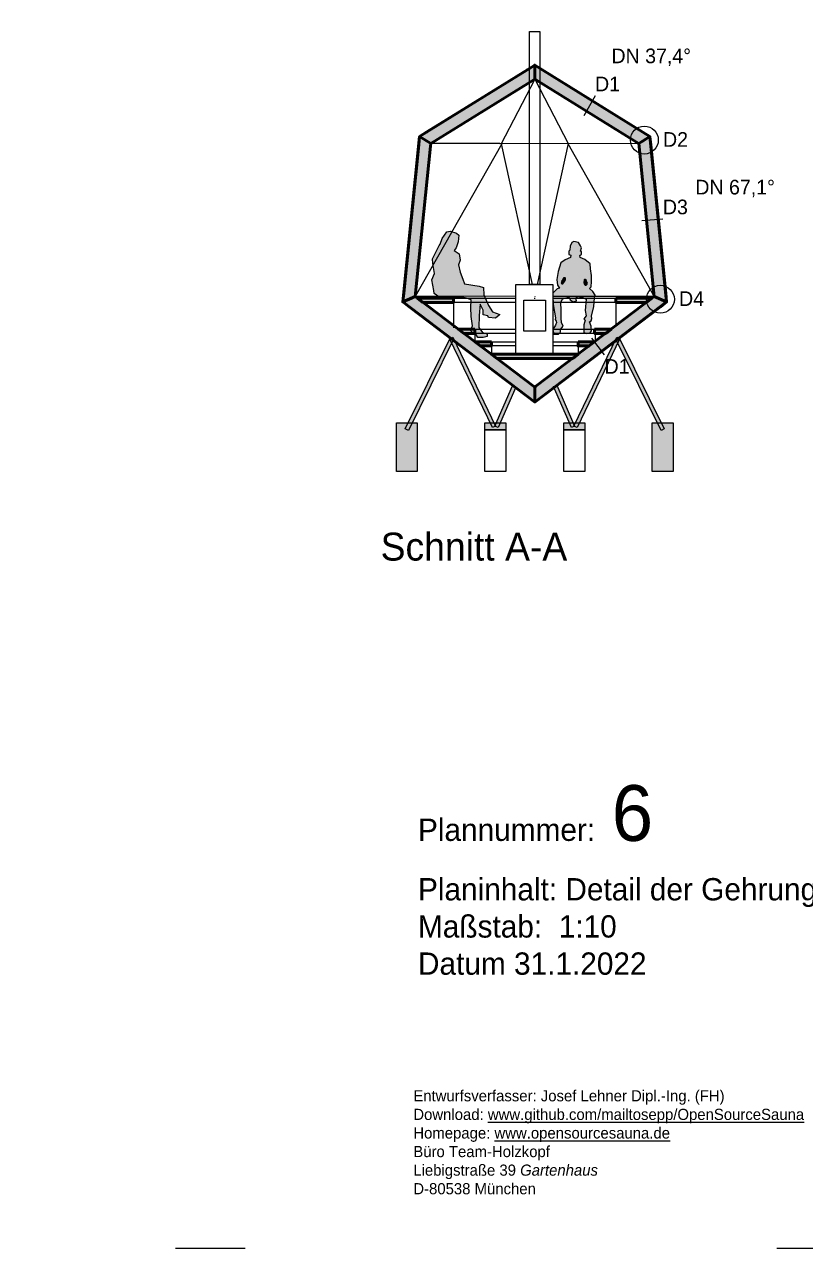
# Model space of a CAD drawing. Header units: metres. Extents: x -10.1 to 11.3, y -12.1 to -0.2.
# Drawn here: x 1.009 to 2.128, y -5.194 to -3.441 of the extents above; entities that cross this region are included whole.
import ezdxf

# ---------------------------------------------------------------- set-up
doc = ezdxf.new("R2010")
doc.units = ezdxf.units.M
doc.header["$LTSCALE"] = 0.254
doc.linetypes.add('ACAD_ISO07W100', pattern=[3, 0, -3])
doc.linetypes.add('Dash Style-5', pattern=[0.041656, 0.013885, -0.027771])
for name, color, linetype, lineweight, true_color in [('Dimension', 7, 'Continuous', 5, 0x000000), ('Fläche ... Fläche-Beton', 7, 'Continuous', 5, 0xd5d8d8), ('Fläche ... Fläche-Stahl', 7, 'Continuous', 5, 0xc9c5bf), ('Linie ... Line-Plankopf', 7, 'ACAD_ISO07W100', 5, 0x000000), ('Linie ... Linie-Ansicht', 7, 'Continuous', 5, 0x000000), ('Linie ... Linie-Detail', 1, 'Continuous', 25, 0xff0000), ('Linie ... Linie-Holz', 7, 'Continuous', 50, 0x000000), ('Linie ... Linie-Verdeckt', 7, 'Dash Style-5', 5, 0x000000), ('Schnitt ... Schnitt-Holz', 7, 'Continuous', 0, 0xf8bd00), ('Text', 7, 'Continuous', 25, 0x000000)]:
    doc.layers.add(name, color=color, linetype=linetype, lineweight=lineweight, true_color=true_color)
doc.layers.add('Fläche ... Fläche-Weiss', color=7, linetype='Continuous', lineweight=25)
doc.styles.add('textstyle14', font='')
doc.styles.add('textstyle16', font='')
doc.styles.add('textstyle45', font='')
doc.styles.add('textstyle46', font='')
doc.styles.add('textstyle49', font='')
doc.styles.add('textstyle50', font='')
doc.styles.add('textstyle51', font='')
doc.styles.add('textstyle52', font='')
doc.styles.add('textstyle53', font='')
doc.styles.add('textstyle58', font='')
doc.styles.get('textstyle14').set_extended_font_data('Futura Lt BT')
doc.styles.get('textstyle16').set_extended_font_data('Futura Lt BT')
doc.styles.get('textstyle45').set_extended_font_data('Futura Light BT')
doc.styles.get('textstyle46').set_extended_font_data('Futura Light BT')
doc.styles.get('textstyle49').set_extended_font_data('Futura Light BT')
doc.styles.get('textstyle50').set_extended_font_data('Futura Light BT')
doc.styles.get('textstyle51').set_extended_font_data('Futura Light BT')
doc.styles.get('textstyle52').set_extended_font_data('Futura Light BT')
doc.styles.get('textstyle53').set_extended_font_data('Futura Light BT')
doc.styles.get('textstyle58').set_extended_font_data('Futura Lt BT')

# ---------------------------------------------------------------- blocks, each defined once
blk = doc.blocks.new('Plankopf A4 hoch')
at = {"layer": 'Linie ... Linie-Verdeckt', "char_height": 0.3, "attachment_point": 1}
for s, insert, style in [('\\H0.2;Plannummer:\\~ \\H0.499999;6\\H0.2;\\PPlaninhalt: Detail der Gehrungsstöße, Verbindungsdetail\\PMaßstab: \\~1:10\\PDatum\\~31.1.2022', (0.063, -14.102), 'textstyle16'), ('\\H0.1;Entwurfsverfasser: Josef Lehner Dipl.-Ing. (FH)\\PDownload: \\c14313472;\\Lwww.github.com/mailtosepp/OpenSourceSauna\\P\\c0;\\lHomepage: \\c14313472;\\Lwww.opensourcesauna.de\\P\\c0;\\lBüro Team-Holzkopf\\PLiebigstraße 39 \\fFutura Lt BT|b0|i1|c0|p0;Gartenhaus\\P\\fFutura Lt BT|b0|i0|c0|p0;D-80538 München ', (0.021, -16.838), 'textstyle14')]:
    blk.add_mtext(s, dxfattribs=dict(at, insert=insert, style=style))

msp = doc.modelspace()

# ---------------------------------------------------------------- hatches: boundary and pattern name
at = {"layer": 'Fläche ... Fläche-Beton', "linetype": 'Continuous', "lineweight": 0, "transparency": 33554687}
for points in [[(1.5419, -4.0109), (1.5719, -4.0109), (1.5719, -4.0809), (1.5419, -4.0809)], [(1.6687, -4.0109), (1.6987, -4.0109), (1.6987, -4.0209), (1.6687, -4.0209)], [(1.8118, -4.0209), (1.7818, -4.0209), (1.7818, -4.0109), (1.8118, -4.0109)], [(1.9386, -4.0809), (1.9086, -4.0809), (1.9086, -4.0109), (1.9386, -4.0109)]]:
    msp.add_hatch(color=256, dxfattribs=at).paths.add_polyline_path(points, flags=0)
at = {"layer": 'Fläche ... Fläche-Stahl', "linetype": 'Continuous', "transparency": 33554687}
for points in [[(1.5591, -4.022), (1.5546, -4.0197), (1.619, -3.89), (1.6235, -3.8922)], [(1.684, -4.0157), (1.6795, -4.0179), (1.6181, -3.8905), (1.6226, -3.8883)], [(1.8578, -3.8884), (1.8623, -3.8905), (1.801, -4.0179), (1.7965, -4.0157)], [(1.857, -3.8924), (1.8615, -3.8901), (1.9259, -4.0197), (1.9214, -4.022)], [(1.6878, -4.0177), (1.6832, -4.0157), (1.7084, -3.9579), (1.713, -3.9599)], [(1.7672, -3.9592), (1.7718, -3.9572), (1.7973, -4.0157), (1.7927, -4.0177)]]:
    msp.add_hatch(color=256, dxfattribs=at).paths.add_polyline_path(points, flags=0)
at = {"layer": 'Fläche ... Fläche-Weiss', "transparency": 33554687}
msp.add_hatch(color=256, dxfattribs=at).paths.add_polyline_path([(1.6894, -3.8568), (1.6839, -3.8612), (1.6739, -3.8602), (1.6728, -3.8579), (1.6665, -3.8566), (1.6664, -3.8495), (1.662, -3.8409), (1.6607, -3.8575), (1.6602, -3.8747), (1.6653, -3.8819), (1.6721, -3.8838), (1.6719, -3.8874), (1.6665, -3.8888), (1.6588, -3.8887), (1.6554, -3.8829), (1.6515, -3.8821), (1.6481, -3.8789), (1.651, -3.8723), (1.6492, -3.8587), (1.6488, -3.8458), (1.649, -3.8347), (1.6424, -3.8323), (1.6365, -3.8311), (1.6186, -3.8314), (1.6046, -3.8321), (1.5962, -3.8258), (1.5956, -3.8216), (1.5926, -3.8062), (1.5965, -3.7973), (1.5943, -3.783), (1.5937, -3.7763), (1.5992, -3.7646), (1.6032, -3.7573), (1.6047, -3.7551), (1.6074, -3.7469), (1.6144, -3.7377), (1.6192, -3.7366), (1.6283, -3.7395), (1.6314, -3.7422), (1.6304, -3.7517), (1.6276, -3.7603), (1.6248, -3.7643), (1.632, -3.7689), (1.6331, -3.7783), (1.6307, -3.7849), (1.6332, -3.7951), (1.6373, -3.8052), (1.6394, -3.8122), (1.6607, -3.8151), (1.6669, -3.8174), (1.6673, -3.8277), (1.6739, -3.8429), (1.6796, -3.8522), (1.6901, -3.8559)], flags=0)
h = msp.add_hatch(color=256, dxfattribs=at)
h.paths.add_polyline_path([(1.7816, -3.8087), (1.7796, -3.8113), (1.7804, -3.8075), (1.7826, -3.8043), (1.783, -3.8039), (1.783, -3.8059)], flags=0)
h.paths.add_polyline_path([(1.8132, -3.8085), (1.8144, -3.8117), (1.813, -3.8131), (1.812, -3.8101), (1.8124, -3.8065)], flags=0)
h.paths.add_polyline_path([(1.7713, -3.8675), (1.7698, -3.871), (1.7663, -3.8775), (1.7678, -3.884), (1.7738, -3.884), (1.7773, -3.881), (1.7773, -3.8775), (1.7808, -3.8725), (1.7788, -3.8675), (1.7783, -3.861), (1.7783, -3.8495), (1.7778, -3.8385), (1.7798, -3.8335), (1.7873, -3.8315), (1.7898, -3.831), (1.7908, -3.835), (1.7953, -3.838), (1.8003, -3.8365), (1.7993, -3.832), (1.8018, -3.83), (1.8093, -3.8315), (1.8138, -3.834), (1.8123, -3.85), (1.8138, -3.858), (1.8108, -3.862), (1.8123, -3.864), (1.8108, -3.8705), (1.8108, -3.8815), (1.8143, -3.883), (1.8198, -3.882), (1.8218, -3.8795), (1.8213, -3.8725), (1.8188, -3.8665), (1.8213, -3.865), (1.8223, -3.8615), (1.8218, -3.8585), (1.8248, -3.8445), (1.8258, -3.832), (1.8268, -3.828), (1.8233, -3.823), (1.8188, -3.8185), (1.8213, -3.8165), (1.8218, -3.8085), (1.8218, -3.8), (1.8203, -3.7905), (1.8198, -3.7835), (1.8118, -3.777), (1.8053, -3.7745), (1.8048, -3.7715), (1.8073, -3.7695), (1.8073, -3.7655), (1.8058, -3.765), (1.8073, -3.7605), (1.8058, -3.7575), (1.8028, -3.753), (1.7963, -3.7515), (1.7933, -3.753), (1.7908, -3.758), (1.7903, -3.764), (1.7893, -3.765), (1.7893, -3.77), (1.7918, -3.771), (1.7913, -3.7745), (1.7838, -3.7775), (1.7778, -3.782), (1.7738, -3.7945), (1.7718, -3.806), (1.7728, -3.814), (1.7758, -3.818), (1.7723, -3.819), (1.7663, -3.8255), (1.7663, -3.8295), (1.7668, -3.8415), (1.7698, -3.8605), (1.7693, -3.863), (1.7708, -3.8655)], flags=0)
at = {"layer": 'Schnitt ... Schnitt-Holz', "linetype": 'Continuous', "lineweight": 0, "transparency": 33554687}
for points in [[(1.5751, -3.6011), (1.5911, -3.6111), (1.7402, -3.5187), (1.7402, -3.4987), (1.7288, -3.5058), (1.7288, -3.5058), (1.5857, -3.5945), (1.5857, -3.5945)], [(1.8953, -3.5948), (1.7517, -3.5058), (1.7517, -3.5058), (1.7402, -3.4987), (1.7402, -3.5187), (1.7427, -3.5202), (1.7427, -3.5202), (1.8863, -3.6093), (1.8893, -3.6111), (1.9054, -3.6011)], [(1.569, -3.8302), (1.5908, -3.6146), (1.5911, -3.6111), (1.5751, -3.6011), (1.5739, -3.6129), (1.5524, -3.8254), (1.5511, -3.838)], [(1.8893, -3.6111), (1.9115, -3.8302), (1.9293, -3.838), (1.9281, -3.8254), (1.9281, -3.8254), (1.9066, -3.6129), (1.9066, -3.6129), (1.9054, -3.6011)], [(1.7402, -3.9601), (1.572, -3.8325), (1.569, -3.8302), (1.5511, -3.838), (1.56, -3.8448), (1.56, -3.8447), (1.56, -3.8448), (1.7282, -3.9723), (1.7282, -3.9723), (1.7282, -3.9723), (1.7402, -3.9814)], [(1.6238, -3.8325), (1.6238, -3.8385), (1.5799, -3.8385), (1.572, -3.8325)], [(1.7523, -3.9723), (1.9205, -3.8448), (1.9293, -3.838), (1.9115, -3.8302), (1.9102, -3.8312), (1.742, -3.9588), (1.7402, -3.9601), (1.7403, -3.9814)], [(1.8567, -3.8325), (1.8567, -3.8385), (1.9005, -3.8385), (1.9084, -3.8325)], [(1.6543, -3.8769), (1.6543, -3.8829), (1.6384, -3.8829), (1.6305, -3.8769)], [(1.8261, -3.8769), (1.8261, -3.8829), (1.8421, -3.8829), (1.85, -3.8769)], [(1.6781, -3.8949), (1.6781, -3.9009), (1.6621, -3.9009), (1.6543, -3.8949)], [(1.8024, -3.8949), (1.8024, -3.9009), (1.8184, -3.9009), (1.8261, -3.895)], [(1.8025, -3.9129), (1.7946, -3.9189), (1.6859, -3.9189), (1.678, -3.9129)]]:
    msp.add_hatch(color=256, dxfattribs=at).paths.add_polyline_path(points, flags=0)

# ---------------------------------------------------------------- linework, layer by layer
at = {"layer": 'Fläche ... Fläche-Beton', "linetype": 'Continuous', "lineweight": 5}
for points in [[(1.5419, -4.0109), (1.5719, -4.0109), (1.5719, -4.0809), (1.5419, -4.0809)], [(1.6687, -4.0109), (1.6987, -4.0109), (1.6987, -4.0209), (1.6687, -4.0209)], [(1.8118, -4.0209), (1.7818, -4.0209), (1.7818, -4.0109), (1.8118, -4.0109)], [(1.9386, -4.0809), (1.9086, -4.0809), (1.9086, -4.0109), (1.9386, -4.0109)]]:
    msp.add_lwpolyline(points, close=True, dxfattribs=at)
at = {"layer": 'Fläche ... Fläche-Stahl', "linetype": 'Continuous'}
for points in [[(1.5591, -4.022), (1.5546, -4.0197), (1.619, -3.89), (1.6235, -3.8922)], [(1.684, -4.0157), (1.6795, -4.0179), (1.6181, -3.8905), (1.6226, -3.8883)], [(1.8578, -3.8884), (1.8623, -3.8905), (1.801, -4.0179), (1.7965, -4.0157)], [(1.857, -3.8924), (1.8615, -3.8901), (1.9259, -4.0197), (1.9214, -4.022)], [(1.6878, -4.0177), (1.6832, -4.0157), (1.7084, -3.9579), (1.713, -3.9599)], [(1.7672, -3.9592), (1.7718, -3.9572), (1.7973, -4.0157), (1.7927, -4.0177)]]:
    msp.add_lwpolyline(points, close=True, dxfattribs=at)
at = {"layer": 'Linie ... Line-Plankopf', "flags": 128}
msp.add_lwpolyline([(-1.4248, -2.2237), (2.7752, -2.2237), (2.7752, -5.1937), (-1.4248, -5.1937)], close=True, dxfattribs=at)
at = {"layer": 'Linie ... Linie-Ansicht', "linetype": 'Continuous', "lineweight": 5}
for p, q in [((1.7402, -3.5187), (1.6917, -3.6122)), ((1.7402, -3.5187), (1.7883, -3.6112)), ((1.6929, -3.6113), (1.569, -3.8302)), ((1.6901, -3.611), (1.5911, -3.6111)), ((1.8893, -3.6111), (1.6901, -3.6113)), ((1.6922, -3.6113), (1.7366, -3.8129)), ((1.7883, -3.6112), (1.7439, -3.8129)), ((1.7875, -3.6112), (1.9114, -3.8301)), ((1.7133, -3.8299), (1.5691, -3.8298)), ((1.6238, -3.8385), (1.6238, -3.8749)), ((1.7389, -3.8355), (1.7389, -3.8356)), ((1.7403, -3.8295), (1.7402, -3.83)), ((1.7404, -3.83), (1.7402, -3.83)), ((1.7403, -3.8295), (1.7404, -3.83)), ((1.7416, -3.8355), (1.7416, -3.8357)), ((1.9115, -3.8302), (1.7663, -3.83)), ((1.8567, -3.8385), (1.8567, -3.8717)), ((1.6543, -3.8829), (1.6543, -3.8949)), ((1.8267, -3.8829), (1.8267, -3.8949)), ((1.6781, -3.9009), (1.6781, -3.9129)), ((1.8024, -3.9009), (1.8024, -3.9113))]:
    msp.add_line(p, q, dxfattribs=at)
for points in [[(1.7327, -3.4507), (1.7477, -3.4507), (1.7477, -3.8129), (1.7327, -3.8129)], [(1.6894, -3.8568), (1.6839, -3.8612), (1.6739, -3.8602), (1.6728, -3.8579), (1.6665, -3.8566), (1.6664, -3.8495), (1.662, -3.8409), (1.6607, -3.8575), (1.6602, -3.8747), (1.6653, -3.8819), (1.6721, -3.8838), (1.6719, -3.8874), (1.6665, -3.8888), (1.6588, -3.8887), (1.6554, -3.8829), (1.6515, -3.8821), (1.6481, -3.8789), (1.651, -3.8723), (1.6492, -3.8587), (1.6488, -3.8458), (1.649, -3.8347), (1.6424, -3.8323), (1.6365, -3.8311), (1.6186, -3.8314), (1.6046, -3.8321), (1.5962, -3.8258), (1.5956, -3.8216), (1.5926, -3.8062), (1.5965, -3.7973), (1.5943, -3.783), (1.5937, -3.7763), (1.5992, -3.7646), (1.6032, -3.7573), (1.6047, -3.7551), (1.6074, -3.7469), (1.6144, -3.7377), (1.6192, -3.7366), (1.6283, -3.7395), (1.6314, -3.7422), (1.6304, -3.7517), (1.6276, -3.7603), (1.6248, -3.7643), (1.632, -3.7689), (1.6331, -3.7783), (1.6307, -3.7849), (1.6332, -3.7951), (1.6373, -3.8052), (1.6394, -3.8122), (1.6607, -3.8151), (1.6669, -3.8174), (1.6673, -3.8277), (1.6739, -3.8429), (1.6796, -3.8522), (1.6901, -3.8559)], [(1.7713, -3.8675), (1.7698, -3.871), (1.7663, -3.8775), (1.7678, -3.884), (1.7738, -3.884), (1.7773, -3.881), (1.7773, -3.8775), (1.7808, -3.8725), (1.7788, -3.8675), (1.7783, -3.861), (1.7783, -3.8495), (1.7778, -3.8385), (1.7798, -3.8335), (1.7873, -3.8315), (1.7898, -3.831), (1.7908, -3.835), (1.7953, -3.838), (1.8003, -3.8365), (1.7993, -3.832), (1.8018, -3.83), (1.8093, -3.8315), (1.8138, -3.834), (1.8123, -3.85), (1.8138, -3.858), (1.8108, -3.862), (1.8123, -3.864), (1.8108, -3.8705), (1.8108, -3.8815), (1.8143, -3.883), (1.8198, -3.882), (1.8218, -3.8795), (1.8213, -3.8725), (1.8188, -3.8665), (1.8213, -3.865), (1.8223, -3.8615), (1.8218, -3.8585), (1.8248, -3.8445), (1.8258, -3.832), (1.8268, -3.828), (1.8233, -3.823), (1.8188, -3.8185), (1.8213, -3.8165), (1.8218, -3.8085), (1.8218, -3.8), (1.8203, -3.7905), (1.8198, -3.7835), (1.8118, -3.777), (1.8053, -3.7745), (1.8048, -3.7715), (1.8073, -3.7695), (1.8073, -3.7655), (1.8058, -3.765), (1.8073, -3.7605), (1.8058, -3.7575), (1.8028, -3.753), (1.7963, -3.7515), (1.7933, -3.753), (1.7908, -3.758), (1.7903, -3.764), (1.7893, -3.765), (1.7893, -3.77), (1.7918, -3.771), (1.7913, -3.7745), (1.7838, -3.7775), (1.7778, -3.782), (1.7738, -3.7945), (1.7718, -3.806), (1.7728, -3.814), (1.7758, -3.818), (1.7723, -3.819), (1.7663, -3.8255), (1.7663, -3.8295), (1.7668, -3.8415), (1.7698, -3.8605), (1.7693, -3.863), (1.7708, -3.8655)], [(1.7133, -3.8129), (1.7663, -3.8129), (1.7663, -3.9129), (1.7133, -3.9129)], [(1.7246, -3.8355), (1.7558, -3.8355), (1.7558, -3.8799), (1.7246, -3.8799)]]:
    msp.add_lwpolyline(points, close=True, dxfattribs=at)
at = {"layer": 'Linie ... Linie-Ansicht', "linetype": 'Continuous', "lineweight": 5, "flags": 128}
for points in [[(1.7133, -3.8385), (1.6238, -3.8385), (1.6238, -3.8325), (1.7133, -3.8325)], [(1.7396, -3.8325), (1.7409, -3.8325)], [(1.7663, -3.8325), (1.8567, -3.8325), (1.8567, -3.8385), (1.7663, -3.8385)], [(1.7133, -3.8829), (1.6543, -3.8829), (1.6543, -3.8769), (1.7133, -3.8769)], [(1.7663, -3.8769), (1.8267, -3.8769), (1.8267, -3.8829), (1.7663, -3.8829)], [(1.7133, -3.9009), (1.6781, -3.9009), (1.6781, -3.8949), (1.7133, -3.8949)], [(1.7663, -3.8949), (1.8024, -3.8949), (1.8024, -3.9009), (1.7663, -3.9009)]]:
    msp.add_lwpolyline(points, dxfattribs=at)
at = {"layer": 'Linie ... Linie-Detail', "color": 1, "linetype": 'Continuous', "lineweight": 25, "true_color": 0xff0000}
for p, q in [((1.8267, -3.5429), (1.8108, -3.5714)), ((1.8939, -3.7211), (1.9239, -3.7191)), ((1.8403, -3.9137), (1.8222, -3.8898))]:
    msp.add_line(p, q, dxfattribs=at)
for centre in [(1.8974, -3.6061), (1.9204, -3.8341)]:
    msp.add_circle(centre, 0.02, dxfattribs=at)
at = {"layer": 'Linie ... Linie-Holz'}
for p, q in [((1.7402, -3.4987), (1.5751, -3.6011)), ((1.7402, -3.4987), (1.9054, -3.6011)), ((1.5751, -3.6011), (1.5511, -3.838)), ((1.8941, -3.6082), (1.9054, -3.6011)), ((1.9054, -3.6011), (1.9293, -3.838)), ((1.5637, -3.8325), (1.5511, -3.838)), ((1.5511, -3.838), (1.7402, -3.9814)), ((1.9293, -3.838), (1.7402, -3.9814))]:
    msp.add_line(p, q, dxfattribs=at)
for points in [[(1.5751, -3.6011), (1.5911, -3.6111), (1.7402, -3.5187), (1.7402, -3.4987), (1.7288, -3.5058), (1.7288, -3.5058), (1.5857, -3.5945), (1.5857, -3.5945)], [(1.8953, -3.5948), (1.7517, -3.5058), (1.7517, -3.5058), (1.7402, -3.4987), (1.7402, -3.5187), (1.7427, -3.5202), (1.7427, -3.5202), (1.8863, -3.6093), (1.8893, -3.6111), (1.9054, -3.6011)], [(1.8893, -3.6111), (1.9115, -3.8302), (1.9293, -3.838), (1.9281, -3.8254), (1.9281, -3.8254), (1.9066, -3.6129), (1.9066, -3.6129), (1.9054, -3.6011)], [(1.7816, -3.8087), (1.7796, -3.8113), (1.7804, -3.8075), (1.7826, -3.8043), (1.783, -3.8039), (1.783, -3.8059)], [(1.8132, -3.8085), (1.8144, -3.8117), (1.813, -3.8131), (1.812, -3.8101), (1.8124, -3.8065)], [(1.7402, -3.9601), (1.572, -3.8325), (1.569, -3.8302), (1.5511, -3.838), (1.56, -3.8448), (1.56, -3.8447), (1.56, -3.8448), (1.7282, -3.9723), (1.7282, -3.9723), (1.7282, -3.9723), (1.7402, -3.9814)], [(1.6238, -3.8325), (1.6238, -3.8385), (1.5799, -3.8385), (1.572, -3.8325)], [(1.7523, -3.9723), (1.9205, -3.8448), (1.9293, -3.838), (1.9115, -3.8302), (1.9102, -3.8312), (1.742, -3.9588), (1.7402, -3.9601), (1.7403, -3.9814)], [(1.8567, -3.8325), (1.8567, -3.8385), (1.9005, -3.8385), (1.9084, -3.8325)], [(1.6543, -3.8769), (1.6543, -3.8829), (1.6384, -3.8829), (1.6305, -3.8769)], [(1.8261, -3.8769), (1.8261, -3.8829), (1.8421, -3.8829), (1.85, -3.8769)], [(1.6781, -3.8949), (1.6781, -3.9009), (1.6621, -3.9009), (1.6543, -3.8949)], [(1.8024, -3.8949), (1.8024, -3.9009), (1.8184, -3.9009), (1.8261, -3.895)], [(1.8025, -3.9129), (1.7946, -3.9189), (1.6859, -3.9189), (1.678, -3.9129)]]:
    msp.add_lwpolyline(points, close=True, dxfattribs=at)
at = {"layer": 'Linie ... Linie-Holz', "flags": 128}
msp.add_lwpolyline([(1.569, -3.8302), (1.5908, -3.6146), (1.5911, -3.6111), (1.5751, -3.6011), (1.5739, -3.6129), (1.5524, -3.8254), (1.5511, -3.838)], close=True, dxfattribs=at)
at = {"layer": 'Linie ... Linie-Verdeckt', "linetype": 'Dash Style-5', "lineweight": 5}
for points in [[(1.6687, -4.0209), (1.6987, -4.0209), (1.6987, -4.0809), (1.6687, -4.0809)], [(1.7818, -4.0209), (1.8118, -4.0209), (1.8118, -4.0809), (1.7818, -4.0809)]]:
    msp.add_lwpolyline(points, close=True, dxfattribs=at)

# ---------------------------------------------------------------- block references
at = {"layer": 'Linie ... Line-Plankopf', "xscale": 0.1596916299559471, "yscale": 0.1596916299559471, "zscale": 0.1596916299559471}
msp.add_blockref('Plankopf A4 hoch', (1.5628, -2.2781), dxfattribs=at)

# ---------------------------------------------------------------- texts
at = {"layer": 'Dimension', "char_height": 0.02097, "attachment_point": 1, "line_spacing_factor": 0.972742}
for s, insert, width, style in [('DN 37,4°', (1.8502, -3.475), 0.148982, 'textstyle45'), ('DN 67,1°', (1.9704, -3.663), 0.13278, 'textstyle46')]:
    msp.add_mtext(s, dxfattribs=dict(at, insert=insert, width=width, style=style))
at = {"layer": 'Linie ... Linie-Detail', "color": 1, "true_color": 0xff0000, "char_height": 0.02097, "attachment_point": 1, "rotation": 0, "line_spacing_factor": 0.972742}
for s, insert, style in [('D1', (1.8267, -3.5152), 'textstyle51'), ('D2', (1.9241, -3.5947), 'textstyle49'), ('D3', (1.9239, -3.6914), 'textstyle52'), ('D4', (1.9471, -3.8227), 'textstyle50'), ('D1', (1.8403, -3.9198), 'textstyle53')]:
    msp.add_mtext(s, dxfattribs=dict(at, insert=insert, style=style))
at = {"layer": 'Text', "insert": (1.5193, -4.1684), "char_height": 0.04, "attachment_point": 1, "style": 'textstyle58'}
msp.add_mtext('Schnitt A-A', dxfattribs=at)

doc.saveas('drawing.dxf')
